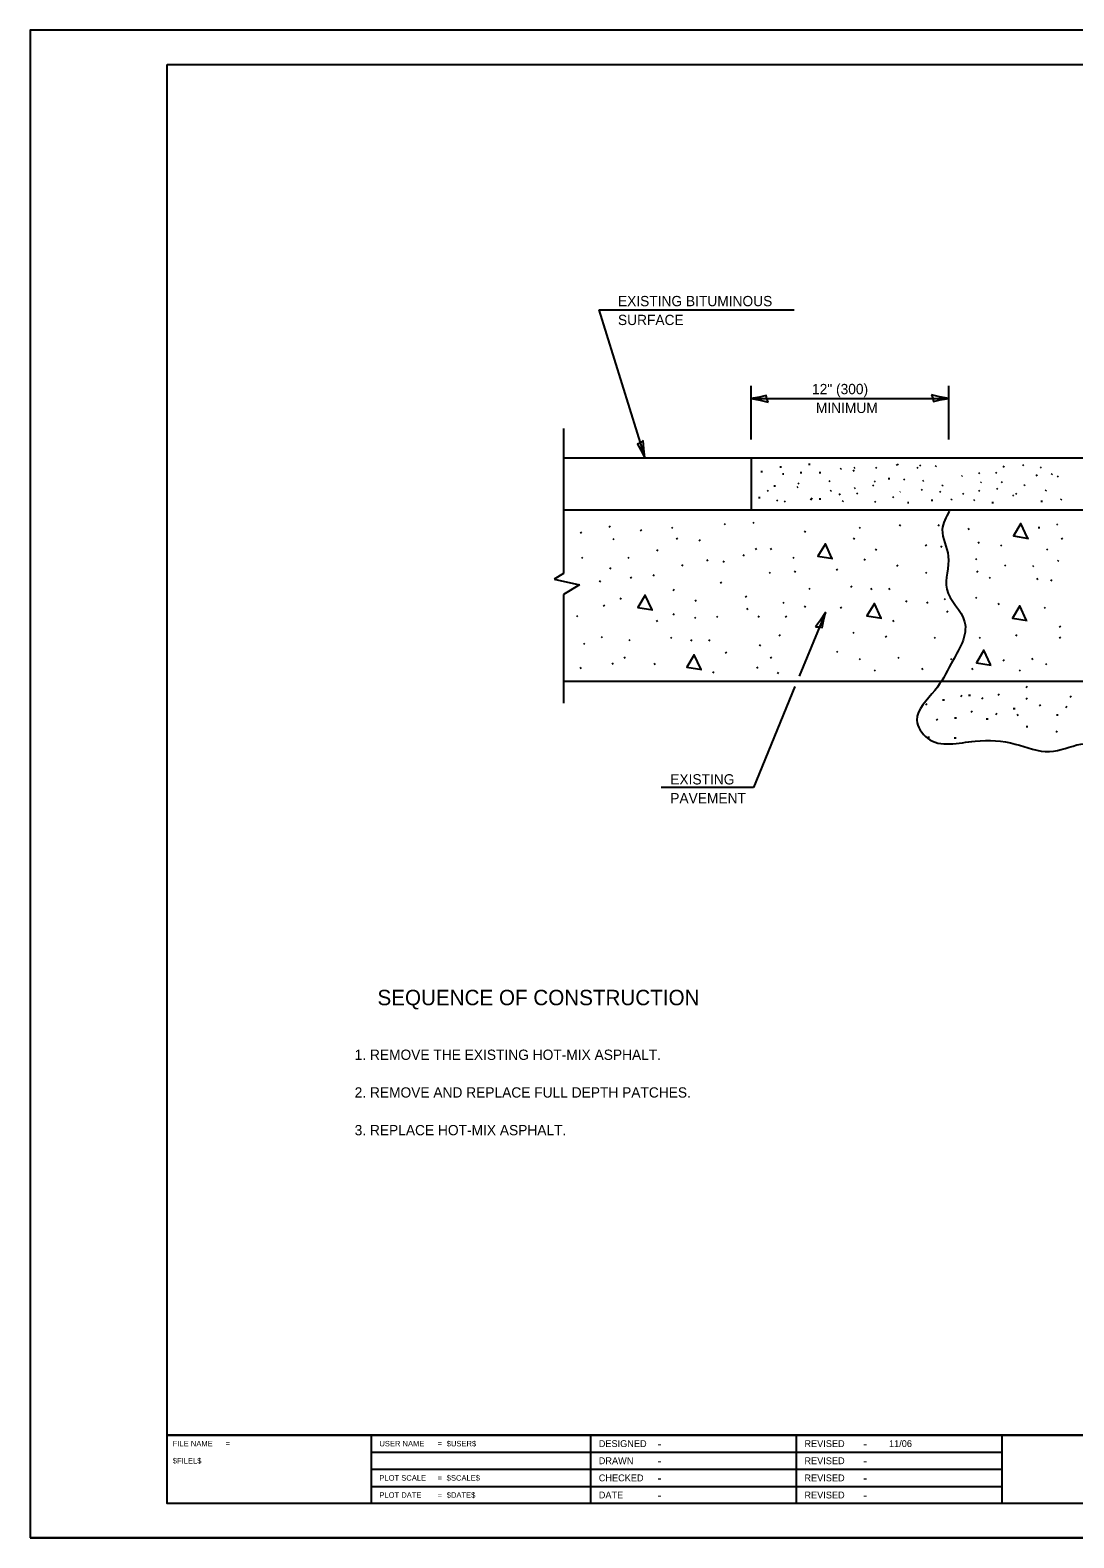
# Model space of a CAD drawing. Extents: x 99425 to 100105, y 98666 to 99106.
# Drawn here: x 99424.6 to 99729.1, y 98666.5 to 99106.5 of the extents above; entities that cross this region are included whole.
import ezdxf

# ---------------------------------------------------------------- set-up
doc = ezdxf.new("R2010")
doc.units = 0
for name, color, linetype in [('Design_PR_Roadway Dimensions', 7, 'Continuous'), ('Design_PR_Roadway Notes', 7, 'Continuous'), ('Level 21', 7, 'Continuous'), ('Level 29', 7, 'Continuous'), ('Level 43', 7, 'Continuous'), ('Sheets_50 Reference Boundary', 7, 'Continuous'), ('Sheets_General Details', 7, 'Continuous'), ('Sheets_Printer Plotting Border', 7, 'Continuous')]:
    doc.layers.add(name, color=color, linetype=linetype)

msp = doc.modelspace()

# ---------------------------------------------------------------- linework, layer by layer
at = {"layer": 'Design_PR_Roadway Notes'}
for p, q in [((99590.49, 99024.87), (99603.92, 98981.64)), ((99590.49, 99024.87), (99647.46, 99024.87)), ((99580.2, 98990.25), (99580.2, 98947.92)), ((99580.2, 98947.92), (99577.42, 98946.25)), ((99577.42, 98946.25), (99584.83, 98944.58)), ((99584.83, 98944.58), (99580.2, 98941.8)), ((99580.2, 98941.8), (99580.2, 98910.13)), ((99656.58, 98936.58), (99648.94, 98917.98)), ((99647.69, 98914.92), (99635.61, 98885.51)), ((99635.61, 98885.51), (99608.67, 98885.51))]:
    msp.add_line(p, q, dxfattribs=at)
for points in [[(99603.43, 98986.72), (99602.64, 98986.05), (99601.8, 98985.63), (99602.76, 98983.9), (99603.92, 98981.64), (99603.59, 98984.33)], [(99653.71, 98932.35), (99654.76, 98932.37), (99655.67, 98932.16), (99656.03, 98934.11), (99656.58, 98936.58), (99655.12, 98934.3)]]:
    msp.add_lwpolyline(points, close=True, dxfattribs=at)
at = {"layer": 'Level 21'}
for p, q in [((99643.31, 98979.1), (99643.79, 98979.1)), ((99651.65, 98979.79), (99652.13, 98979.79)), ((99660.93, 98978.37), (99661.18, 98978.62)), ((99664.72, 98977.8), (99665.03, 98978.11)), ((99665, 98978.64), (99665.26, 98978.89)), ((99671.28, 98978.67), (99671.53, 98978.93)), ((99677.29, 98979.52), (99677.54, 98979.78)), ((99677.56, 98979.6), (99677.86, 98979.91)), ((99683.32, 98978.69), (99683.63, 98978.99)), ((99684.14, 98979.38), (99684.4, 98979.64)), ((99688.67, 98979.17), (99688.93, 98979.42)), ((99708.43, 98978.99), (99708.74, 98979.3)), ((99714.18, 98979.49), (99714.44, 98979.74)), ((99719.32, 98978.72), (99719.57, 98978.98)), ((99637.76, 98977.71), (99638.24, 98977.71)), ((99644.01, 98977.02), (99644.49, 98977.02)), ((99648.63, 98974.05), (99648.94, 98974.36)), ((99649.22, 98977.37), (99649.7, 98977.37)), ((99654.77, 98977.37), (99655.25, 98977.37)), ((99657.7, 98974.73), (99658, 98975.03)), ((99670.42, 98973.49), (99670.73, 98973.79)), ((99670.94, 98974.63), (99671.2, 98974.89)), ((99674.92, 98975.63), (99675.4, 98975.63)), ((99679.44, 98975.29), (99679.7, 98975.55)), ((99684.99, 98974.83), (99685.24, 98975.09)), ((99690.61, 98973.53), (99690.86, 98973.78)), ((99696.34, 98976.31), (99696.6, 98976.57)), ((99701.3, 98977.08), (99701.61, 98977.38)), ((99701.89, 98974.46), (99702.15, 98974.72)), ((99706.29, 98977.23), (99706.54, 98977.49)), ((99707.9, 98974.47), (99708.21, 98974.77)), ((99714.52, 98973.65), (99714.77, 98973.9)), ((99718.1, 98976.45), (99718.41, 98976.75)), ((99722.5, 98976.84), (99722.75, 98977.09)), ((99724.25, 98976.12), (99724.56, 98976.42)), ((99637.06, 98970.06), (99637.54, 98970.06)), ((99639.68, 98971.99), (99639.94, 98972.24)), ((99641.57, 98973.54), (99642.05, 98973.54)), ((99642.38, 98969.15), (99642.69, 98969.46)), ((99648.38, 98972.99), (99648.64, 98973.24)), ((99652.19, 98969.42), (99652.44, 98969.68)), ((99652.38, 98969.65), (99652.69, 98969.96)), ((99654.77, 98969.71), (99655.25, 98969.71)), ((99658.04, 98971.99), (99658.3, 98972.24)), ((99660.63, 98970.9), (99660.94, 98971.2)), ((99665.08, 98972.71), (99665.34, 98972.97)), ((99665.7, 98971.16), (99666.01, 98971.47)), ((99676.25, 98970.13), (99676.51, 98970.39)), ((99684.58, 98972.21), (99684.89, 98972.52)), ((99687.43, 98969.37), (99687.91, 98969.37)), ((99689.98, 98971.62), (99690.29, 98971.92)), ((99693.22, 98969.46), (99693.47, 98969.71)), ((99696.66, 98971.09), (99696.97, 98971.39)), ((99699.89, 98969.21), (99700.15, 98969.46)), ((99701.35, 98971.95), (99701.65, 98972.25)), ((99706.63, 98972.58), (99706.88, 98972.83)), ((99711.26, 98970.56), (99711.52, 98970.81)), ((99712.12, 98971.03), (99712.42, 98971.33)), ((99720.76, 98972.09), (99721.02, 98972.34)), ((99725.23, 98969.42), (99725.48, 98969.68)), ((99644.63, 98968.86), (99644.89, 98969.11)), ((99661.54, 98968.93), (99661.79, 98969.19)), ((99671.01, 98968.76), (99671.26, 98969.01)), ((99680.48, 98968.67), (99680.96, 98968.67)), ((99705.14, 98968.67), (99705.62, 98968.67)), ((99719.39, 98969.02), (99719.87, 98969.02)), ((99593.52, 98961.49), (99593.86, 98961.83)), ((99602.65, 98960.4), (99602.98, 98960.73)), ((99611.77, 98961.13), (99612.1, 98961.47)), ((99627.09, 98962.22), (99627.43, 98962.56)), ((99635.48, 98962.59), (99635.82, 98962.93)), ((99666.49, 98961.13), (99666.83, 98961.47)), ((99678.17, 98961.85), (99678.5, 98962.2)), ((99689.48, 98961.85), (99689.81, 98962.2)), ((99698.23, 98960.76), (99698.57, 98961.1)), ((99718.69, 98961.37), (99719.17, 98961.37)), ((99724.13, 98962.1), (99724.39, 98962.35)), ((99585.13, 98959.67), (99585.47, 98960.01)), ((99594.62, 98957.84), (99594.95, 98958.18)), ((99613.15, 98957.91), (99613.49, 98958.25)), ((99619.79, 98957.48), (99620.13, 98957.82)), ((99650.44, 98960.03), (99650.78, 98960.37)), ((99664.74, 98957.97), (99665.08, 98958.31)), ((99685.82, 98956.02), (99686.16, 98956.35)), ((99701.15, 98956.75), (99701.49, 98957.09)), ((99707.73, 98955.97), (99708.07, 98956.31)), ((99725.45, 98957.94), (99725.8, 98958.28)), ((99585.5, 98952.37), (99585.83, 98952.71)), ((99599, 98952.37), (99599.33, 98952.71)), ((99607.39, 98954.56), (99607.72, 98954.89)), ((99622.01, 98951.58), (99622.35, 98951.92)), ((99626.72, 98951.27), (99627.06, 98951.61)), ((99632.56, 98953.1), (99632.9, 98953.44)), ((99636.21, 98954.93), (99636.55, 98955.26)), ((99640.59, 98954.93), (99640.93, 98955.26)), ((99647.15, 98952.37), (99647.49, 98952.71)), ((99667.84, 98951.83), (99668.17, 98952.17)), ((99671.16, 98954.77), (99671.5, 98955.11)), ((99690.21, 98955.65), (99690.55, 98955.99)), ((99700.42, 98952), (99700.76, 98952.34)), ((99721.15, 98954.81), (99721.49, 98955.14)), ((99724.35, 98951.54), (99724.61, 98951.79)), ((99593.66, 98949.3), (99593.99, 98949.64)), ((99606.32, 98947.27), (99606.65, 98947.62)), ((99614.68, 98950.18), (99615.02, 98950.51)), ((99640.22, 98947.99), (99640.56, 98948.33)), ((99647.52, 98948.35), (99647.86, 98948.69)), ((99659.85, 98948.86), (99660.19, 98949.19)), ((99677.43, 98950.1), (99677.77, 98950.44)), ((99685.83, 98947.99), (99686.17, 98948.33)), ((99700.79, 98948.35), (99701.12, 98948.69)), ((99708.89, 98950.14), (99709.23, 98950.47)), ((99717.13, 98949.95), (99717.38, 98950.2)), ((99590.62, 98945.51), (99590.96, 98945.84)), ((99599.73, 98946.52), (99600.07, 98946.85)), ((99612.2, 98943.01), (99612.54, 98943.35)), ((99625.99, 98945.07), (99626.33, 98945.41)), ((99651.83, 98943.31), (99652.16, 98943.65)), ((99664, 98943.97), (99664.34, 98944.32)), ((99669.84, 98943.24), (99670.18, 98943.59)), ((99675.1, 98943.25), (99675.43, 98943.59)), ((99704.44, 98946.53), (99704.78, 98946.87)), ((99718.3, 98946.17), (99718.64, 98946.5)), ((99722.32, 98945.8), (99722.65, 98946.13)), ((99591.88, 98938.41), (99592.22, 98938.75)), ((99596.69, 98940.44), (99597.03, 98940.78)), ((99618.62, 98939.81), (99618.96, 98940.14)), ((99633.28, 98941.05), (99633.62, 98941.39)), ((99644.24, 98939.23), (99644.57, 98939.57)), ((99650.44, 98938.13), (99650.78, 98938.47)), ((99679.99, 98939.67), (99680.32, 98940.01)), ((99686.2, 98939.23), (99686.53, 98939.57)), ((99691.3, 98940.32), (99691.64, 98940.66)), ((99700.42, 98940.69), (99700.76, 98941.03)), ((99706.99, 98938.86), (99707.33, 98939.21)), ((99584.03, 98935.38), (99584.38, 98935.71)), ((99607.31, 98933.89), (99607.65, 98934.23)), ((99612.14, 98935.88), (99612.47, 98936.22)), ((99618.47, 98934.87), (99618.8, 98935.21)), ((99624.89, 98935.14), (99625.23, 98935.48)), ((99633.65, 98937.41), (99634, 98937.74)), ((99636.94, 98935.21), (99637.28, 98935.55)), ((99644.96, 98935.21), (99645.31, 98935.55)), ((99661.02, 98937.77), (99661.36, 98938.11)), ((99676.26, 98933.91), (99676.6, 98934.24)), ((99692.03, 98936.67), (99692.37, 98937.01)), ((99720.49, 98937.77), (99720.83, 98938.11)), ((99643.1, 98929.78), (99643.45, 98930.11)), ((99664.67, 98930.47), (99665, 98930.81)), ((99674.15, 98929.38), (99674.49, 98929.71)), ((99712.1, 98929.74), (99712.43, 98930.08)), ((99724.87, 98932.29), (99725.21, 98932.63)), ((99586.06, 98927.28), (99586.4, 98927.61)), ((99591.29, 98929.21), (99591.59, 98929.51)), ((99599.29, 98928.35), (99599.63, 98928.69)), ((99611.47, 98929.01), (99611.8, 98929.35)), ((99617.3, 98928.28), (99617.65, 98928.62)), ((99622.55, 98928.29), (99622.9, 98928.62)), ((99637.3, 98926.82), (99637.64, 98927.16)), ((99659.86, 98924.93), (99660.2, 98925.27)), ((99688.39, 98929.01), (99688.72, 98929.35)), ((99701.51, 98929.01), (99701.86, 98929.35)), ((99724.87, 98929.01), (99725.21, 98929.35)), ((99594.41, 98921.45), (99594.76, 98921.79)), ((99597.9, 98923.17), (99598.24, 98923.51)), ((99606.65, 98921.34), (99607, 98921.69)), ((99627.44, 98924.71), (99627.79, 98925.05)), ((99640.59, 98923.17), (99640.93, 98923.51)), ((99666.49, 98922.8), (99666.83, 98923.14)), ((99677.8, 98923.17), (99678.14, 98923.51)), ((99693.13, 98922.8), (99693.46, 98923.14)), ((99708.45, 98922.44), (99708.79, 98922.78)), ((99716.84, 98922.8), (99717.18, 98923.14)), ((99720.86, 98921.34), (99721.19, 98921.69)), ((99585.05, 98920.19), (99585.39, 98920.52)), ((99623.72, 98918.94), (99624.07, 98919.28)), ((99636.58, 98920.25), (99636.91, 98920.59)), ((99642.58, 98918.77), (99642.91, 98919.11)), ((99670.87, 98919.52), (99671.21, 98919.86)), ((99684.74, 98919.89), (99685.07, 98920.22)), ((99699.33, 98919.89), (99699.67, 98920.22)), ((99713.19, 98919.52), (99713.53, 98919.86)), ((99696.1, 98912.06), (99696.47, 98912.44)), ((99698.36, 98912.41), (99698.9, 98912.41)), ((99706.98, 98912.45), (99707.36, 98912.82)), ((99715.18, 98914.63), (99715.56, 98915.01)), ((99727.96, 98911.86), (99728.34, 98912.25)), ((99685.91, 98909.57), (99686.29, 98909.95)), ((99690.74, 98911.09), (99691.28, 98911.09)), ((99699.08, 98907.48), (99699.46, 98907.86)), ((99702.2, 98911.35), (99702.58, 98911.74)), ((99711.35, 98908.56), (99711.89, 98908.56)), ((99715.15, 98911.28), (99715.54, 98911.66)), ((99719.07, 98909.26), (99719.45, 98909.64)), ((99726.76, 98908.85), (99727.14, 98909.23)), ((99689.03, 98905.11), (99689.41, 98905.5)), ((99694.28, 98905.82), (99694.82, 98905.82)), ((99703.51, 98905.54), (99704.05, 98905.54)), ((99706.32, 98906.79), (99706.7, 98907.17)), ((99712.51, 98906.45), (99712.89, 98906.82)), ((99715.1, 98903.25), (99715.64, 98903.25)), ((99723.95, 98906.71), (99724.49, 98906.71)), ((99686.41, 98900.18), (99686.95, 98900.18)), ((99694.15, 98900.01), (99694.69, 98900.01)), ((99723.85, 98901.64), (99724.22, 98902.02))]:
    msp.add_line(p, q, dxfattribs=at)
for points in [[(99678.35, 98971.76), (99678.46, 98971.86)], [(99715.54, 98958.35), (99713.62, 98962.49), (99711.46, 98958.89), (99715.78, 98958.17)], [(99658.48, 98952.44), (99656.56, 98956.59), (99654.4, 98952.98), (99658.72, 98952.26)], [(99605.95, 98937.48), (99604.02, 98941.63), (99601.86, 98938.02), (99606.19, 98937.3)], [(99672.78, 98935.05), (99670.86, 98939.19), (99668.69, 98935.59), (99673.03, 98934.87)], [(99715.19, 98934.36), (99713.27, 98938.51), (99711.11, 98934.9), (99715.43, 98934.18)], [(99704.69, 98921.36), (99702.77, 98925.51), (99700.61, 98921.9), (99704.94, 98921.18)], [(99620.24, 98920.08), (99618.32, 98924.23), (99616.16, 98920.62), (99620.48, 98919.9)]]:
    msp.add_lwpolyline(points, dxfattribs=at)
at = {"layer": 'Level 29'}
for p, q in [((99580.2, 98981.64), (99987.74, 98981.64)), ((99634.88, 98981.64), (99634.88, 98966.46)), ((99580.2, 98966.46), (99987.74, 98966.46)), ((99580.2, 98916.51), (99987.74, 98916.51))]:
    msp.add_line(p, q, dxfattribs=at)
msp.add_spline([(99692.72, 98966.12), (99690.68, 98960.77), (99692.42, 98952.95), (99691.99, 98943.37), (99697.2, 98933.81), (99693.29, 98921.63), (99688.51, 98913.8), (99683.29, 98905.1), (99686.33, 98899.88), (99700.24, 98899.01), (99711.98, 98898.14), (99721.97, 98895.96), (99731.11, 98898.14), (99752.4, 98895.53), (99771.96, 98897.27), (99791.95, 98895.96), (99824.12, 98892.92), (99842.8, 98898.57), (99860.19, 98895.96), (99868.45, 98896.83), (99872.8, 98897.7), (99873.23, 98903.36), (99867.58, 98909.45), (99862.8, 98915.1), (99865.4, 98924.67), (99869.32, 98935.98), (99865.4, 98950.77), (99867.14, 98961.21), (99863.99, 98966.55)], degree=3, dxfattribs=at)
at = {"layer": 'Level 43'}
for p, q in [((99634.88, 98987.05), (99634.88, 99002.67)), ((99692.56, 98987.05), (99692.56, 99002.67)), ((99634.88, 98999), (99692.56, 98999))]:
    msp.add_line(p, q, dxfattribs=at)
for points in [[(99687.56, 99000.05), (99687.96, 98999.09), (99688.12, 98998.17), (99690.06, 98998.57), (99692.56, 98999), (99689.89, 98999.49)], [(99639.88, 98997.95), (99639.47, 98998.91), (99639.31, 98999.84), (99637.38, 98999.43), (99634.88, 98999), (99637.55, 98998.51)]]:
    msp.add_lwpolyline(points, close=True, dxfattribs=at)
at = {"layer": 'Sheets_50 Reference Boundary'}
msp.add_lwpolyline([(99464.57, 99096.49), (100094.57, 99096.49), (100094.57, 98696.49), (99464.57, 98696.49)], close=True, dxfattribs=at)
at = {"layer": 'Sheets_General Details'}
for p, q in [((99424.57, 99106.49), (99424.57, 98666.49)), ((100104.57, 99106.49), (99424.57, 99106.49)), ((99464.57, 98696.49), (100094.57, 98696.49)), ((99524.05, 98696.49), (99524.05, 98676.49)), ((99588.05, 98696.49), (99588.05, 98676.49)), ((99648.05, 98696.49), (99648.05, 98676.49)), ((99708.05, 98696.49), (99708.05, 98676.49)), ((99524.05, 98691.49), (99708.05, 98691.49)), ((99524.05, 98686.49), (99708.05, 98686.49)), ((99524.05, 98681.49), (99708.05, 98681.49)), ((100104.57, 98666.49), (99424.57, 98666.49))]:
    msp.add_line(p, q, dxfattribs=at)
msp.add_lwpolyline([(99464.57, 99096.49), (100094.57, 99096.49), (100094.57, 98676.49), (99464.57, 98676.49)], close=True, dxfattribs=at)
at = {"layer": 'Sheets_Printer Plotting Border'}
msp.add_lwpolyline([(99424.57, 98666.49), (100104.57, 98666.49), (100104.57, 99106.49), (99424.57, 99106.49)], close=True, dxfattribs=at)

# ---------------------------------------------------------------- texts
at = {"layer": 'Design_PR_Roadway Dimensions'}
for s, p in [('12" (300)', (99652.67, 99000.26)), ('MINIMUM', (99653.8, 98994.76))]:
    msp.add_text(s, height=3, dxfattribs=at).set_placement(p)
at = {"layer": 'Design_PR_Roadway Notes'}
for s, height, p in [('EXISTING BITUMINOUS', 3, (99596.05, 99025.93)), ('SURFACE', 3, (99596.05, 99020.43)), ('EXISTING', 3, (99611.31, 98886.36)), ('PAVEMENT', 3, (99611.31, 98880.86)), ('SEQUENCE OF CONSTRUCTION', 4.5, (99525.89, 98821.93)), ('1. REMOVE THE EXISTING HOT-MIX ASPHALT.', 3, (99519.24, 98805.98)), ('2. REMOVE AND REPLACE FULL DEPTH PATCHES.', 3, (99519.24, 98794.98)), ('3. REPLACE HOT-MIX ASPHALT.', 3, (99519.24, 98783.98))]:
    msp.add_text(s, height=height, dxfattribs=at).set_placement(p)
at = {"layer": 'Sheets_General Details'}
for s, p in [('FILE NAME', (99466.17, 98693.19)), ('=', (99481.61, 98693.19)), ('USER NAME', (99526.45, 98693.19)), ('=', (99543.41, 98693.19)), ('$USER$', (99546.1, 98693.19)), ('$FILEL$', (99466.17, 98688.19)), ('PLOT SCALE', (99526.45, 98683.19)), ('=', (99543.41, 98683.19)), ('$SCALE$', (99546.1, 98683.19)), ('PLOT DATE', (99526.45, 98678.19)), ('=', (99543.41, 98678.19)), ('$DATE$', (99546.1, 98678.19))]:
    msp.add_text(s, height=1.6, rotation=360, dxfattribs=at).set_placement(p)
for s, height, p in [('DESIGNED', 2, (99590.45, 98692.99)), ('-', 2.8, (99607.53, 98692.59)), ('REVISED', 2, (99650.45, 98692.99)), ('-', 2.8, (99667.53, 98692.59)), ('11/06', 2, (99675.13, 98692.99)), ('DRAWN', 2, (99590.45, 98687.99)), ('-', 2.8, (99607.53, 98687.59)), ('REVISED', 2, (99650.45, 98687.99)), ('-', 2.8, (99667.53, 98687.59)), ('CHECKED', 2, (99590.45, 98682.99)), ('-', 2.8, (99607.53, 98682.59)), ('REVISED', 2, (99650.45, 98682.99)), ('-', 2.8, (99667.53, 98682.59)), ('DATE', 2, (99590.45, 98677.99)), ('-', 2.8, (99607.53, 98677.59)), ('REVISED', 2, (99650.45, 98677.99)), ('-', 2.8, (99667.53, 98677.59))]:
    msp.add_text(s, height=height, dxfattribs=at).set_placement(p)

doc.saveas('drawing.dxf')
